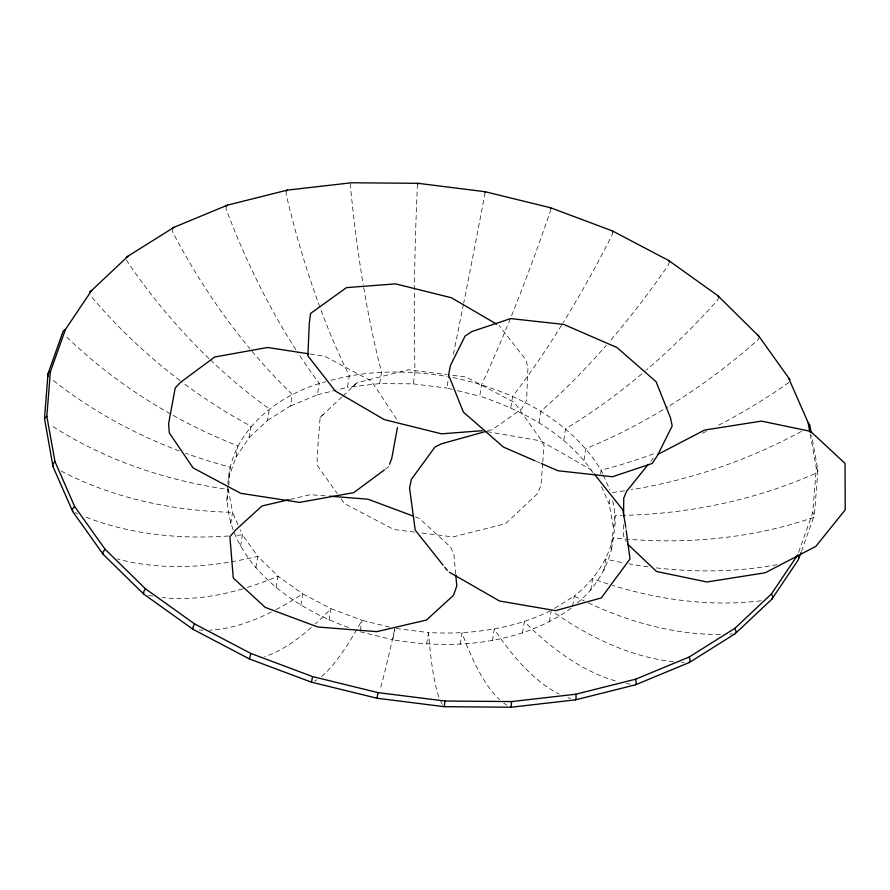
<?xml version="1.0" encoding="UTF-8"?>
<svg xmlns="http://www.w3.org/2000/svg" width="890" height="890" viewBox="0 0 890 890"><rect width="100%" height="100%" fill="white"/><g stroke="black" fill="none" stroke-linecap="round" stroke-linejoin="round"><path stroke-width="0.67" stroke-dasharray="4.45 3.34" d="M623.534 524.677L623.445 535.802L626.438 541.743M226.171 206.091L226.127 209.139A390.154 180.859 71.8 0 0 296.604 350.805M286.269 191.016L286.113 194.087A390.154 138.061 79.8 0 0 349.325 375.814L347.467 387.272L337.021 389.898M348.513 627.406C288.905 606.813 219.886 555.961 227.829 485.184M227.94 483.871C230.187 431.227 278.158 393.97 325.807 381.71M341.96 396.884L320.144 417.41L316.996 457.315L317.519 465.826L337.232 493.527M542.678 463.401L540.942 485.417L537.682 493.449L505.509 523.721L452.877 536.926L419.947 532.787M542.789 462.021L544.09 445.512L540.542 439.171L514.364 402.414L466.026 377.015L448.204 374.779M577.232 602.953C594.231 589.358 606.046 570.312 611.53 549.308C611.285 532.932 617.838 516.745 612.498 500.703M798.597 552.356L812.781 512.507L816.297 467.951L810.045 433.274M350.771 183.64L350.504 186.722A390.154 91.058 87 0 0 363.176 284.433M417.722 184.186L417.321 187.278A390.154 41.296 -86.2 0 0 415.051 372.398L413.194 383.857L379.719 383.59L347.467 387.272M226.583 500.992L228.441 489.533L230.21 467.139A390.154 292.944 12.1 0 1 185.654 453.288M228.352 478.598L235.939 457.282L237.797 445.823A390.154 286.814 26.9 0 1 65.393 335.73M230.699 523.787L232.557 512.317L228.441 489.533A390.154 290.184 -3 0 1 50.363 424.83M235.939 457.282L249.122 437.68L250.969 426.221A390.154 271.951 40.5 0 1 181.137 381.443M240.556 546.271L242.414 534.812L240.222 529.806M249.122 437.68L267.49 420.403L269.347 408.944A390.154 248.844 52.5 0 1 210.029 359.571M255.864 567.776L257.722 556.317L242.414 534.812A390.154 258.556 -29.8 0 1 234.003 535.591M267.49 420.403L290.485 405.962L292.343 394.504A390.154 218.161 62.9 0 1 250.869 349.892M276.156 587.645L278.014 576.186L257.722 556.317A390.154 230.655 -40.7 0 1 117.358 558.909M290.485 405.962L317.418 394.815L319.276 383.345A390.154 180.859 71.8 0 1 297.371 351.984M300.82 605.278L302.678 593.819L278.014 576.186A390.154 195.744 -50.2 0 1 243.938 588.457M329.111 620.141L330.969 608.671L302.678 593.819A390.154 154.893 -58.5 0 1 276.1 609.606M379.719 383.59L381.576 372.12A390.154 91.058 87 0 1 363.409 285.801M360.361 630.498L362.007 620.308L330.969 608.671A390.154 109.325 -65.9 0 1 315.372 623.89M571.247 608.226C520.149 644.694 453.366 650.045 393.013 639.821L394.871 628.351M452.131 389.375L446.869 388.084L448.727 376.626M426.688 644.048L428.546 632.579C469.965 634.77 512.384 629.308 549.976 611.007M592.885 472.579C566.652 433.786 523.209 410.579 479.732 396.139L481.59 384.669A390.154 60.442 -72.9 0 0 550.154 211.787L550.799 208.738M460.163 644.316L462.021 632.857A390.154 91.058 87 0 0 499.568 699.64M510.782 407.765L512.629 396.306A390.154 109.325 -65.9 0 0 562.436 323.849M492.415 640.633L494.273 629.163A390.154 138.061 79.8 0 0 559.098 693.989M539.062 422.628L540.92 411.158A390.154 154.893 -58.5 0 0 606.279 345.309M522.463 633.09L524.321 621.632A390.154 180.859 71.8 0 0 618.45 681.74M563.726 440.261L565.584 428.791A390.154 195.744 -50.2 0 0 645.439 370.841M549.397 621.943L551.255 610.473M584.018 460.13L585.876 448.66A390.154 230.655 -40.7 0 0 667.789 406.841M572.604 606.223L574.25 596.033C599.048 576.887 616.481 547.417 615.157 515.443A390.154 290.184 -3 0 0 622.01 515.355M600.572 473.992L601.184 470.176C568.743 417.477 508.969 388.763 450.04 376.948M590.771 590.215L592.618 578.756A390.154 271.951 40.5 0 0 611.096 584.941M613.299 526.913L609.194 504.118L610.217 497.755M603.943 570.623L605.801 559.165A390.154 286.814 26.9 0 0 623.501 562.847M611.53 549.308L613.388 537.838A390.154 292.944 12.1 0 0 813.26 517.546L814.394 515.076L817.921 470.287L811.635 435.433M485.072 192.641L484.549 195.711A390.154 9.723 -79.5 0 1 463.757 302.778M612.876 232.001L612.12 235.005A390.154 109.325 -65.9 0 1 563.159 322.658M669.447 261.716L668.579 264.664A390.154 154.893 -58.5 0 1 609.873 341.148M718.775 296.982L717.818 299.852A390.154 195.744 -50.2 0 1 646.496 369.94M801.512 551.255L814.394 515.076L812.781 512.507M759.37 336.72L758.336 339.524A390.154 230.655 -40.7 0 1 668.957 406.118M650.79 461.243L653.394 457.994M342.917 396.017L357.09 382.678L408.454 369.795L446.836 374.601M320.144 417.41L325.695 412.215M352.874 386.616L357.09 382.678M385.448 469.13L388.73 466.694M554.704 608.304L574.25 596.033A390.154 248.844 52.5 0 0 584.318 601.028M331.036 380.397C368.794 369.673 408.888 370.251 447.381 376.459M317.418 394.815L335.708 390.221M290.218 499.39L310.41 494.684L326.864 495.975M487.731 430.282L491.803 429.97L521.618 409.033L526.58 400.433L527.97 367.481L525.923 359.916L499.145 325.595M413.194 383.857L446.869 388.084M414.462 532.109L393.881 529.517L344.33 503.495L340.392 497.955M396.217 628.529L428.546 632.579A390.154 41.296 -86.2 0 0 439.449 698.539M309.931 354.009L324.961 356.323L371.486 381.143L397.174 419.969M487.286 431.65L540.619 440.85L590.76 469.609L593.296 472.79M457.393 390.666L479.732 396.139M389.609 627.072L362.007 620.308A390.154 60.442 -72.9 0 1 357.48 628.296M360.15 631.767L393.013 639.821M415.396 516.901L419.246 518.336L450.451 546.961L453.878 554.203L455.647 573.516M536.381 461.387L540.186 463.045M816.297 467.951L817.921 470.287L816.786 472.846A390.154 290.184 -3 0 1 623.378 515.332M602.83 473.914L601.184 470.176A390.154 258.556 -29.8 0 0 655.863 452.988M603.375 475.171L609.95 490.156M601.518 486.63L609.194 504.118M238.031 524.811L232.557 512.317A390.154 278.603 -17.1 0 1 61.188 471.066M625.703 526.691L626.059 529.372M172.304 228.396L172.36 231.411A390.154 218.161 62.9 0 0 249.968 348.802M356.734 629.575A390.154 60.442 -72.9 0 1 321.613 676.467M316.84 679.838A390.154 60.442 -72.9 0 1 314.604 681.028M394.526 629.875A390.154 9.723 -79.5 0 1 379.863 690.295M801.389 431.35A390.154 278.603 -17.1 0 1 631.221 489.734M624.48 490.802A390.154 278.603 -17.1 0 1 612.387 492.493M732.481 633.925A390.154 248.844 52.5 0 1 729.811 634.081M720.344 634.403A390.154 248.844 52.5 0 1 585.587 601.629M761.106 600.772A390.154 271.951 40.5 0 1 612.42 585.342M630.298 684.176A390.154 180.859 71.8 0 1 626.382 683.509M684.065 662.427A390.154 218.161 62.9 0 1 681.451 662.305M673.541 661.682A390.154 218.161 62.9 0 1 553.602 612.131M180.036 380.608A390.154 271.951 40.5 0 1 89.779 294.724M777.059 564.683A390.154 286.814 26.9 0 1 654.862 567.709M648.065 566.841A390.154 286.814 26.9 0 1 628.952 563.848M442.397 704.402A390.154 41.296 -86.2 0 1 440.016 699.918M506.911 705.158A390.154 91.058 87 0 1 503.773 703.089M242.659 588.835A390.154 195.744 -50.2 0 1 162.191 597.557M152.768 596.122A390.154 195.744 -50.2 0 1 147.562 595.032M228.407 536.014A390.154 258.556 -29.8 0 1 84.951 516.745M77.519 513.663A390.154 258.556 -29.8 0 1 75.083 512.584M179.235 450.918A390.154 292.944 12.1 0 1 51.475 378.962M209.028 358.614A390.154 248.844 52.5 0 1 126.447 260.225M570.501 698.561A390.154 138.061 79.8 0 1 567.987 697.749M463.49 304.113A390.154 9.723 -79.5 0 1 453.299 354.543M788.896 382.455A390.154 258.556 -29.8 0 1 717.284 425.876M706.204 431.405A390.154 258.556 -29.8 0 1 702.488 433.196M271.394 612.009A390.154 154.893 -58.5 0 1 209.784 630.142M203.12 630.198A390.154 154.893 -58.5 0 1 199.238 630.009M311.311 627.517A390.154 109.325 -65.9 0 1 264.664 656.553"/><path stroke-width="1.33" d="M623.59 516.345L623.734 498.267L626.449 491.491L648.176 464.48M801.056 552.545L798.107 560.11L771.808 599.226L735.14 633.725L689.216 662.549L635.449 684.822L575.463 699.863L511.082 707.227L444.255 706.682L377.026 698.238L311.433 682.174L249.456 658.956L250.835 653.449L194.554 623.89L145.482 588.802L105.098 549.264L74.638 506.477L55.024 461.732L46.847 416.387L50.363 371.831L65.46 329.411L91.67 290.418L128.227 256.031L173.984 227.306L227.584 205.112L287.37 190.115L351.539 182.773L418.144 183.318L485.15 191.728L550.543 207.748L612.309 230.888L668.579 260.447L717.652 295.536L759.37 336.72M249.456 658.956L192.996 629.297L143.757 594.097L103.24 554.426L72.68 511.494L53 466.605L44.5 418.456L48.027 373.666L63.201 331.036L65.46 329.411M799.22 557.719L797.685 554.926L771.463 593.919L734.918 628.307L689.149 657.031L635.56 679.226L575.763 694.222L511.594 701.565L444.989 701.02L444.255 706.682M485.072 192.641L485.15 191.728M311.433 682.174L312.601 676.589L250.835 653.449M377.026 698.238L377.983 692.609L312.601 676.589M397.43 427.601L391.811 458.094L389.609 464.235M511.082 707.227L511.594 701.565M575.463 699.863L576.153 697.727L575.763 694.222M635.449 684.822L636.25 682.663L635.56 679.226M689.216 662.549L690.117 660.347L689.149 657.031M735.14 633.725L736.119 631.466L734.918 628.307M771.808 599.226L772.865 596.912L771.463 593.919M417.722 184.186L418.144 183.318M194.554 623.89L192.974 627.027L192.996 629.297M145.482 588.802L143.646 591.761L143.757 594.097M105.098 549.264L103.051 552.023L103.24 554.426M74.638 506.477L72.435 509.013L72.68 511.494M55.024 461.732L52.721 464.035L53 466.605M44.5 418.456L46.847 416.387M286.269 191.016L287.37 190.115M50.363 371.831L48.027 373.666L48.327 376.403M384.358 469.942L353.719 492.637L299.552 502.383L240.756 493.327L193.074 467.895L169.289 432.885L168.611 423.707L175.208 387.918L180.57 382.311L214.735 356.99L267.59 347.478L308.563 353.797M226.171 206.091L227.584 205.112M89.567 291.842L91.67 290.418M172.304 228.396L173.984 227.306M126.302 257.277L128.227 256.031M657.543 454.579L704.535 430.07L761.428 421.115L810.556 431.35L845.044 463.412L845.222 509.848L815.819 546.393L765.189 572.793L706.894 581.982L656.542 571.48L627.639 544.124M485.918 431.416L441.307 443.854L434.965 447.014L411.436 479.287L409.556 487.92L415.218 530.14L443.087 565.161M288.872 499.702L261.949 505.987L235.583 530.084L229.898 536.614L233.28 578.066L265.264 607.392L317.797 627.005L376.793 631.644L426.455 620.052L453.477 595.354L456.793 585.931L455.78 574.895M482.291 430.693L441.529 433.83L384.257 419.591L335.352 391.066L307.896 355.889L309.264 323.504L310.588 313.436L346.477 287.637L395.538 283.865L451.419 297.761L496.753 324.205M329.6 496.186L367.982 499.201L412.838 515.944M377.983 692.609L444.989 701.02M535.113 460.842L503.395 447.069L463.367 412.059L448.593 375.079L450.407 365.556L465.092 336.031L471.822 331.558L510.638 318.587L563.782 324.438L617.015 347.545L656.075 381.721L670.493 417.799L672.184 425.921L657.499 455.435L652.192 463.456L612.42 476.751L557.952 470.754L541.454 463.59M449.35 572.214L499.535 601.006L555.594 610.662L601.317 597.924L630.02 558.898L626.237 530.718M594.142 473.858L622.9 509.992L625.703 526.691M444.778 567.286L447.303 570.468M758.035 335.074L789.986 379.741M717.652 295.536L718.775 296.982M788.495 377.861L808.12 422.605L809.7 424.708L811.157 432.751M668.579 260.447L669.447 261.716M612.309 230.888L612.876 232.001M550.543 207.748L550.799 208.738M808.12 422.605L809.8 431.95"/></g></svg>
